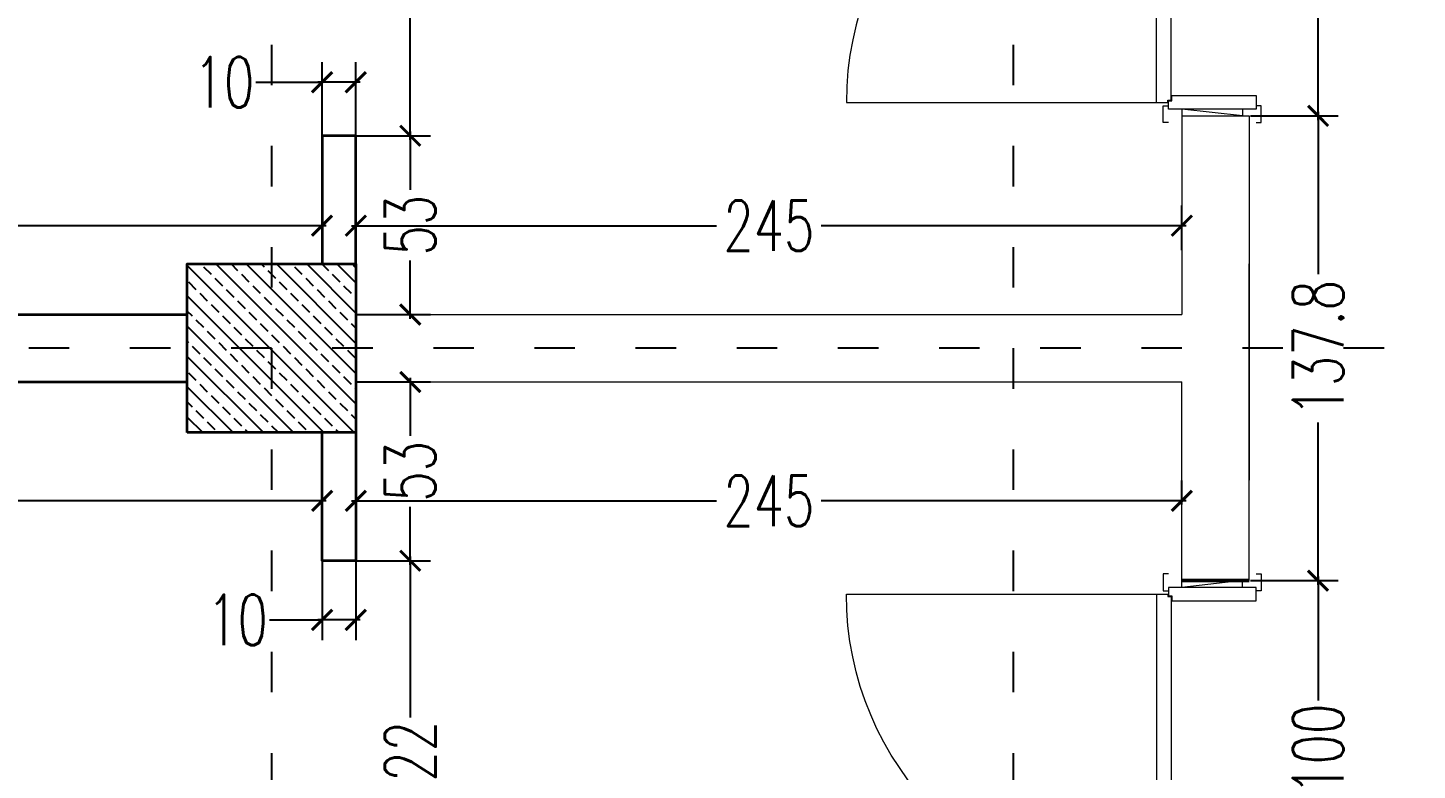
# Model space of a CAD drawing. Header units: centimetres. Extents: x -3207095 to 15275363, y -32656 to 4798027.
# Drawn here: x 690689.6 to 691101.7, y 4437088.7 to 4437308.7 of the extents above; entities that cross this region are included whole.
import ezdxf

# ---------------------------------------------------------------- set-up
doc = ezdxf.new("R2010")
doc.units = ezdxf.units.CM
doc.linetypes.add('ACAD_ISO03W100', pattern=[30, 12, -18])
doc.linetypes.add('DUZ', pattern=[500, 500])
doc.layers.get('0').update_dxf_attribs({"color": 1, "linetype": 'DUZ'})
doc.layers.add('DIM', color=1, linetype='DUZ')
doc.layers.add('KOLTAR_F', color=145, linetype='Continuous')
for name, color, linetype, lineweight in [('DUV', 220, 'Continuous', 50), ('DUVAR', 7, 'Continuous', 35), ('iç duvar', 7, 'Continuous', 50), ('KAPEN', 151, 'Continuous', 9), ('KOLON_F', 3, 'Continuous', 35)]:
    doc.layers.add(name, color=color, linetype=linetype, lineweight=lineweight)
doc.styles.add('DIM', font='ROMANSTW.SHX', dxfattribs={"width": 0.7})
doc.dimstyles.new('1_100', dxfattribs={"dimtxt": 15, "dimasz": 6, "dimexe": 6, "dimexo": 0, "dimgap": 2, "dimtad": 0, "dimdec": 1, "dimzin": 11, "dimdsep": 46, "dimtxsty": 'DIM', "dimblk": 'ARCHTICK', "dimcen": 3, "dimdle": 1.25, "dimclrt": 2, "dimadec": 0, "dimazin": 0, "dimtfac": 1.25, "dimtdec": 1, "dimtix": 1, "dimtofl": 0, "dimtmove": 1, "dimatfit": 3, "dimldrblk": 'ARCHTICK', "dimfxl": 20, "dimfxlon": 1, "dimtolj": 1, "dimtzin": 0, "dimarcsym": 0})
pattern_1 = [(135, (5195889.399, 3776605.264), (-4.4901280605, -4.4901280605), []), (135, (5195889.399, 3776609.754), (-4.4901280605, -4.4901280605), [3.175, -1.5875])]

# ---------------------------------------------------------------- blocks, each defined once
blk = doc.blocks.new('K210')
for p, q in [((0.04, 0.985), (0.04, 0.032)), ((0.96, 0.032), (0.96, 0.065)), ((0.04, 0.032), (0.047, 0.032)), ((0.047, 0.032), (0.047, 0.022)), ((0.047, 0.022), (0.953, 0.022)), ((0.953, 0.032), (0.96, 0.032)), ((0.953, 0.022), (0.953, 0.032))]:
    blk.add_line(p, q)
for points in [[(-0.02, 0.03), (-0.02, 0.045), (0.03, 0.045), (0.03, 0.03)], [(0.04, 0.065), (0.96, 0.065)], [(1.02, 0.03), (1.02, 0.045), (0.97, 0.045), (0.97, 0.03)], [(0.02, -0.19), (0, -0.19), (0.02, -0.01), (0, -0.01)], [(0.98, -0.19), (1, -0.19), (0.98, -0.01), (1, -0.01)], [(-0.02, -0.23), (-0.02, -0.245), (0.03, -0.245), (0.03, -0.23)], [(1.02, -0.23), (1.02, -0.245), (0.97, -0.245), (0.97, -0.23)]]:
    blk.add_lwpolyline(points)
for points in [[(0.02, 0.03), (0.045, 0.03), (0.045, 0.02), (0.06, 0.02), (0.06, -0.23), (0.02, -0.23)], [(0.98, 0.03), (0.955, 0.03), (0.955, 0.02), (0.94, 0.02), (0.94, -0.23), (0.98, -0.23)]]:
    blk.add_lwpolyline(points, close=True)
blk.add_arc((0.04, 0.065), 0.92, 0, 90)
blk = doc.blocks.new('_ArchTick')
at = {"color": 0, "linetype": 'ByBlock', "const_width": 0.15}
blk.add_lwpolyline([(-0.5, -0.5), (0.5, 0.5)], dxfattribs=at)
blk = doc.blocks.new('*D4764')
at = {"layer": 'Defpoints', "color": 0, "linetype": 'Continuous', "lineweight": 5, "transparency": 16777216}
for p in [(691256.93, 4439776.56), (691076.93, 4439758.74), (691256.93, -32656.41)]:
    blk.add_point(p, dxfattribs=at)
at = {"layer": 'DIM', "color": 0, "linetype": 'Continuous', "lineweight": -2, "transparency": 16777216}
for p, q in [((691076.93, 4439758.74), (691076.93, 4439782.56)), ((691256.93, 4439756.56), (691256.93, 4439782.56)), ((691075.68, 4439776.56), (691152.43, 4439776.56)), ((691258.18, 4439776.56), (691181.43, 4439776.56))]:
    blk.add_line(p, q, dxfattribs=at)
at = {"layer": 'DIM', "color": 0, "linetype": 'Continuous', "lineweight": -2, "transparency": 16777216, "xscale": 6, "yscale": 6, "zscale": 6, "rotation": 180}
blk.add_blockref('_ArchTick', (691076.93, 4439776.56), dxfattribs=at)
at = {"layer": 'DIM', "color": 0, "linetype": 'Continuous', "lineweight": -2, "transparency": 16777216, "xscale": 6, "yscale": 6, "zscale": 6}
blk.add_blockref('_ArchTick', (691256.93, 4439776.56), dxfattribs=at)
at = {"layer": 'DIM', "color": 2, "linetype": 'Continuous', "lineweight": 5, "transparency": 16777216, "insert": (691166.93, 4439776.56), "char_height": 15, "attachment_point": 5, "style": 'DIM'}
blk.add_mtext('\\A1;180', dxfattribs=at)
blk = doc.blocks.new('*D5753')
at = {"layer": 'Defpoints', "color": 0, "linetype": 'Continuous', "lineweight": 5, "transparency": 16777216}
for p in [(690236.93, 4437168.52), (690236.93, 4437167.43), (690776.93, 4437169.74)]:
    blk.add_point(p, dxfattribs=at)
at = {"layer": 'DIM', "color": 0, "linetype": 'Continuous', "lineweight": -2, "transparency": 16777216}
for p, q in [((690236.93, 4437167.43), (690236.93, 4437174.52)), ((690235.68, 4437168.52), (690491.43, 4437168.52)), ((690778.18, 4437168.52), (690522.43, 4437168.52)), ((690776.93, 4437169.74), (690776.93, 4437162.52))]:
    blk.add_line(p, q, dxfattribs=at)
at = {"layer": 'DIM', "color": 0, "linetype": 'Continuous', "lineweight": -2, "transparency": 16777216, "xscale": 6, "yscale": 6, "zscale": 6, "rotation": 180}
blk.add_blockref('_ArchTick', (690236.93, 4437168.52), dxfattribs=at)
at = {"layer": 'DIM', "color": 0, "linetype": 'Continuous', "lineweight": -2, "transparency": 16777216, "xscale": 6, "yscale": 6, "zscale": 6}
blk.add_blockref('_ArchTick', (690776.93, 4437168.52), dxfattribs=at)
at = {"layer": 'DIM', "color": 2, "linetype": 'Continuous', "lineweight": 5, "transparency": 16777216, "insert": (690506.93, 4437168.52), "char_height": 15, "attachment_point": 5, "style": 'DIM'}
blk.add_mtext('\\A1;540', dxfattribs=at)
blk = doc.blocks.new('*D5754')
at = {"layer": 'Defpoints', "color": 0, "linetype": 'Continuous', "lineweight": 5, "transparency": 16777216}
for p in [(690786.93, 4437167.43), (691031.93, 4437168.52), (691031.93, 4437167.43)]:
    blk.add_point(p, dxfattribs=at)
at = {"layer": 'DIM', "color": 0, "linetype": 'Continuous', "lineweight": -2, "transparency": 16777216}
for p, q in [((690786.93, 4437167.43), (690786.93, 4437174.52)), ((691031.93, 4437167.43), (691031.93, 4437174.52)), ((690785.68, 4437168.52), (690893.93, 4437168.52)), ((691033.18, 4437168.52), (690924.93, 4437168.52))]:
    blk.add_line(p, q, dxfattribs=at)
at = {"layer": 'DIM', "color": 0, "linetype": 'Continuous', "lineweight": -2, "transparency": 16777216, "xscale": 6, "yscale": 6, "zscale": 6, "rotation": 180}
blk.add_blockref('_ArchTick', (690786.93, 4437168.52), dxfattribs=at)
at = {"layer": 'DIM', "color": 0, "linetype": 'Continuous', "lineweight": -2, "transparency": 16777216, "xscale": 6, "yscale": 6, "zscale": 6}
blk.add_blockref('_ArchTick', (691031.93, 4437168.52), dxfattribs=at)
at = {"layer": 'DIM', "color": 2, "linetype": 'Continuous', "lineweight": 5, "transparency": 16777216, "insert": (690909.43, 4437168.52), "char_height": 15, "attachment_point": 5, "style": 'DIM'}
blk.add_mtext('\\A1;245', dxfattribs=at)
blk = doc.blocks.new('*D5755')
at = {"layer": 'Defpoints', "color": 0, "linetype": 'Continuous', "lineweight": 5, "transparency": 16777216}
for p in [(690786.93, 4437203.74), (690786.93, 4437150.74), (690803.08, 4437150.74)]:
    blk.add_point(p, dxfattribs=at)
at = {"layer": 'DIM', "color": 0, "linetype": 'Continuous', "lineweight": -2, "transparency": 16777216}
for p, q in [((690803.08, 4437204.99), (690803.08, 4437187.74)), ((690786.93, 4437203.74), (690809.08, 4437203.74)), ((690803.08, 4437149.49), (690803.08, 4437166.74)), ((690786.93, 4437150.74), (690809.08, 4437150.74))]:
    blk.add_line(p, q, dxfattribs=at)
at = {"layer": 'DIM', "color": 0, "linetype": 'Continuous', "lineweight": -2, "transparency": 16777216, "xscale": 6, "yscale": 6, "zscale": 6}
for p, rotation in [((690803.08, 4437203.74), 90), ((690803.08, 4437150.74), 270)]:
    blk.add_blockref('_ArchTick', p, dxfattribs=dict(at, rotation=rotation))
at = {"layer": 'DIM', "color": 2, "linetype": 'Continuous', "lineweight": 5, "transparency": 16777216, "insert": (690803.08, 4437177.24), "char_height": 15, "attachment_point": 5, "rotation": 90, "style": 'DIM'}
blk.add_mtext('\\A1;53', dxfattribs=at)
blk = doc.blocks.new('*D5756')
at = {"layer": 'Defpoints', "color": 0, "linetype": 'Continuous', "lineweight": 5, "transparency": 16777216}
for p in [(690786.93, 4437150.74), (690786.93, 4437028.74), (690803.08, 4437028.74)]:
    blk.add_point(p, dxfattribs=at)
at = {"layer": 'DIM', "color": 0, "linetype": 'Continuous', "lineweight": -2, "transparency": 16777216}
for p, q in [((690786.93, 4437150.74), (690809.08, 4437150.74)), ((690803.08, 4437151.99), (690803.08, 4437104.24)), ((690803.08, 4437027.49), (690803.08, 4437075.24)), ((690786.93, 4437028.74), (690809.08, 4437028.74))]:
    blk.add_line(p, q, dxfattribs=at)
at = {"layer": 'DIM', "color": 0, "linetype": 'Continuous', "lineweight": -2, "transparency": 16777216, "xscale": 6, "yscale": 6, "zscale": 6}
for p, rotation in [((690803.08, 4437150.74), 90), ((690803.08, 4437028.74), 270)]:
    blk.add_blockref('_ArchTick', p, dxfattribs=dict(at, rotation=rotation))
at = {"layer": 'DIM', "color": 2, "linetype": 'Continuous', "lineweight": 5, "transparency": 16777216, "insert": (690803.08, 4437089.74), "char_height": 15, "attachment_point": 5, "rotation": 90, "style": 'DIM'}
blk.add_mtext('\\A1;122', dxfattribs=at)
blk = doc.blocks.new('*D5761')
at = {"layer": 'Defpoints', "color": 0, "linetype": 'Continuous', "lineweight": 5, "transparency": 16777216}
for p in [(691051.93, 4437144.85), (691072.34, 4437144.85), (691051.93, 4437044.85)]:
    blk.add_point(p, dxfattribs=at)
at = {"layer": 'DIM', "color": 0, "linetype": 'Continuous', "lineweight": -2, "transparency": 16777216}
for p, q in [((691052.34, 4437144.85), (691078.34, 4437144.85)), ((691072.34, 4437146.1), (691072.34, 4437109.35)), ((691072.34, 4437043.6), (691072.34, 4437080.35)), ((691052.34, 4437044.85), (691078.34, 4437044.85))]:
    blk.add_line(p, q, dxfattribs=at)
at = {"layer": 'DIM', "color": 0, "linetype": 'Continuous', "lineweight": -2, "transparency": 16777216, "xscale": 6, "yscale": 6, "zscale": 6}
for p, rotation in [((691072.34, 4437144.85), 90), ((691072.34, 4437044.85), 270)]:
    blk.add_blockref('_ArchTick', p, dxfattribs=dict(at, rotation=rotation))
at = {"layer": 'DIM', "color": 2, "linetype": 'Continuous', "lineweight": 5, "transparency": 16777216, "insert": (691072.34, 4437094.85), "char_height": 15, "attachment_point": 5, "rotation": 90, "style": 'DIM'}
blk.add_mtext('\\A1;100', dxfattribs=at)
blk = doc.blocks.new('*D5762')
at = {"layer": 'Defpoints', "color": 0, "linetype": 'Continuous', "lineweight": 5, "transparency": 16777216}
for p in [(691051.92, 4437282.63), (691072.34, 4437282.63), (691051.93, 4437144.85)]:
    blk.add_point(p, dxfattribs=at)
at = {"layer": 'DIM', "color": 0, "linetype": 'Continuous', "lineweight": -2, "transparency": 16777216}
for p, q in [((691052.34, 4437282.63), (691078.34, 4437282.63)), ((691072.34, 4437283.88), (691072.34, 4437235.74)), ((691072.34, 4437143.6), (691072.34, 4437191.74)), ((691052.34, 4437144.85), (691078.34, 4437144.85))]:
    blk.add_line(p, q, dxfattribs=at)
at = {"layer": 'DIM', "color": 0, "linetype": 'Continuous', "lineweight": -2, "transparency": 16777216, "xscale": 6, "yscale": 6, "zscale": 6}
for p, rotation in [((691072.34, 4437282.63), 90), ((691072.34, 4437144.85), 270)]:
    blk.add_blockref('_ArchTick', p, dxfattribs=dict(at, rotation=rotation))
at = {"layer": 'DIM', "color": 2, "linetype": 'Continuous', "lineweight": 5, "transparency": 16777216, "insert": (691072.34, 4437213.74), "char_height": 15, "attachment_point": 5, "rotation": 90, "style": 'DIM'}
blk.add_mtext('\\A1;137.8', dxfattribs=at)
blk = doc.blocks.new('*D5763')
at = {"layer": 'Defpoints', "color": 0, "linetype": 'Continuous', "lineweight": 5, "transparency": 16777216}
for p in [(691051.93, 4437382.63), (691072.34, 4437382.63), (691051.93, 4437282.63)]:
    blk.add_point(p, dxfattribs=at)
at = {"layer": 'DIM', "color": 0, "linetype": 'Continuous', "lineweight": -2, "transparency": 16777216}
for p, q in [((691052.34, 4437382.63), (691078.34, 4437382.63)), ((691072.34, 4437383.88), (691072.34, 4437347.13)), ((691072.34, 4437281.38), (691072.34, 4437318.13)), ((691052.34, 4437282.63), (691078.34, 4437282.63))]:
    blk.add_line(p, q, dxfattribs=at)
at = {"layer": 'DIM', "color": 0, "linetype": 'Continuous', "lineweight": -2, "transparency": 16777216, "xscale": 6, "yscale": 6, "zscale": 6}
for p, rotation in [((691072.34, 4437382.63), 90), ((691072.34, 4437282.63), 270)]:
    blk.add_blockref('_ArchTick', p, dxfattribs=dict(at, rotation=rotation))
at = {"layer": 'DIM', "color": 2, "linetype": 'Continuous', "lineweight": 5, "transparency": 16777216, "insert": (691072.34, 4437332.63), "char_height": 15, "attachment_point": 5, "rotation": 90, "style": 'DIM'}
blk.add_mtext('\\A1;100', dxfattribs=at)
blk = doc.blocks.new('*D5793')
at = {"layer": 'Defpoints', "color": 0, "linetype": 'Continuous', "lineweight": 5, "transparency": 16777216}
for p in [(690786.93, 4437250.08), (690786.93, 4437242.79), (691031.93, 4437242.79)]:
    blk.add_point(p, dxfattribs=at)
at = {"layer": 'DIM', "color": 0, "linetype": 'Continuous', "lineweight": -2, "transparency": 16777216}
for p, q in [((690786.93, 4437242.79), (690786.93, 4437256.08)), ((691031.93, 4437242.79), (691031.93, 4437256.08)), ((690785.68, 4437250.08), (690893.93, 4437250.08)), ((691033.18, 4437250.08), (690924.93, 4437250.08))]:
    blk.add_line(p, q, dxfattribs=at)
at = {"layer": 'DIM', "color": 0, "linetype": 'Continuous', "lineweight": -2, "transparency": 16777216, "xscale": 6, "yscale": 6, "zscale": 6, "rotation": 180}
blk.add_blockref('_ArchTick', (690786.93, 4437250.08), dxfattribs=at)
at = {"layer": 'DIM', "color": 0, "linetype": 'Continuous', "lineweight": -2, "transparency": 16777216, "xscale": 6, "yscale": 6, "zscale": 6}
blk.add_blockref('_ArchTick', (691031.93, 4437250.08), dxfattribs=at)
at = {"layer": 'DIM', "color": 2, "linetype": 'Continuous', "lineweight": 5, "transparency": 16777216, "insert": (690909.43, 4437250.08), "char_height": 15, "attachment_point": 5, "style": 'DIM'}
blk.add_mtext('\\A1;245', dxfattribs=at)
blk = doc.blocks.new('*D5794')
at = {"layer": 'Defpoints', "color": 0, "linetype": 'Continuous', "lineweight": 5, "transparency": 16777216}
for p in [(690236.93, 4437250.08), (690236.93, 4437250.08), (690776.93, 4437250.08)]:
    blk.add_point(p, dxfattribs=at)
at = {"layer": 'DIM', "color": 0, "linetype": 'Continuous', "lineweight": -2, "transparency": 16777216}
for p, q in [((690236.93, 4437250.08), (690236.93, 4437256.08)), ((690776.93, 4437250.08), (690776.93, 4437256.08)), ((690235.68, 4437250.08), (690491.43, 4437250.08)), ((690778.18, 4437250.08), (690522.43, 4437250.08))]:
    blk.add_line(p, q, dxfattribs=at)
at = {"layer": 'DIM', "color": 0, "linetype": 'Continuous', "lineweight": -2, "transparency": 16777216, "xscale": 6, "yscale": 6, "zscale": 6, "rotation": 180}
blk.add_blockref('_ArchTick', (690236.93, 4437250.08), dxfattribs=at)
at = {"layer": 'DIM', "color": 0, "linetype": 'Continuous', "lineweight": -2, "transparency": 16777216, "xscale": 6, "yscale": 6, "zscale": 6}
blk.add_blockref('_ArchTick', (690776.93, 4437250.08), dxfattribs=at)
at = {"layer": 'DIM', "color": 2, "linetype": 'Continuous', "lineweight": 5, "transparency": 16777216, "insert": (690506.93, 4437250.08), "char_height": 15, "attachment_point": 5, "style": 'DIM'}
blk.add_mtext('\\A1;540', dxfattribs=at)
blk = doc.blocks.new('*D5795')
at = {"layer": 'Defpoints', "color": 0, "linetype": 'Continuous', "lineweight": 5, "transparency": 16777216}
for p in [(690776.93, 4437150.74), (690786.93, 4437150.74), (690776.93, 4437133.2)]:
    blk.add_point(p, dxfattribs=at)
at = {"layer": 'DIM', "color": 0, "linetype": 'Continuous', "lineweight": -2, "transparency": 16777216}
for p, q in [((690776.93, 4437150.74), (690776.93, 4437127.2)), ((690786.93, 4437150.74), (690786.93, 4437127.2)), ((690761.34, 4437133.2), (690776.93, 4437133.2)), ((690788.18, 4437133.2), (690775.68, 4437133.2))]:
    blk.add_line(p, q, dxfattribs=at)
at = {"layer": 'DIM', "color": 0, "linetype": 'Continuous', "lineweight": -2, "transparency": 16777216, "xscale": 6, "yscale": 6, "zscale": 6, "rotation": 180}
blk.add_blockref('_ArchTick', (690776.93, 4437133.2), dxfattribs=at)
at = {"layer": 'DIM', "color": 0, "linetype": 'Continuous', "lineweight": -2, "transparency": 16777216, "xscale": 6, "yscale": 6, "zscale": 6}
blk.add_blockref('_ArchTick', (690786.93, 4437133.2), dxfattribs=at)
at = {"layer": 'DIM', "color": 2, "linetype": 'Continuous', "lineweight": 5, "transparency": 16777216, "insert": (690751.84, 4437133.2), "char_height": 15, "attachment_point": 5, "style": 'DIM'}
blk.add_mtext('\\A1;10', dxfattribs=at)
blk = doc.blocks.new('*D5796')
at = {"layer": 'Defpoints', "color": 0, "linetype": 'Continuous', "lineweight": 5, "transparency": 16777216}
for p in [(690776.93, 4437292.6), (690776.93, 4437276.74), (690786.93, 4437276.74)]:
    blk.add_point(p, dxfattribs=at)
at = {"layer": 'DIM', "color": 0, "linetype": 'Continuous', "lineweight": -2, "transparency": 16777216}
for p, q in [((690776.93, 4437276.74), (690776.93, 4437298.6)), ((690786.93, 4437276.74), (690786.93, 4437298.6)), ((690757.31, 4437292.6), (690776.93, 4437292.6)), ((690788.18, 4437292.6), (690775.68, 4437292.6))]:
    blk.add_line(p, q, dxfattribs=at)
at = {"layer": 'DIM', "color": 0, "linetype": 'Continuous', "lineweight": -2, "transparency": 16777216, "xscale": 6, "yscale": 6, "zscale": 6, "rotation": 180}
blk.add_blockref('_ArchTick', (690776.93, 4437292.6), dxfattribs=at)
at = {"layer": 'DIM', "color": 0, "linetype": 'Continuous', "lineweight": -2, "transparency": 16777216, "xscale": 6, "yscale": 6, "zscale": 6}
blk.add_blockref('_ArchTick', (690786.93, 4437292.6), dxfattribs=at)
at = {"layer": 'DIM', "color": 2, "linetype": 'Continuous', "lineweight": 5, "transparency": 16777216, "insert": (690747.81, 4437292.6), "char_height": 15, "attachment_point": 5, "style": 'DIM'}
blk.add_mtext('\\A1;10', dxfattribs=at)
blk = doc.blocks.new('*D5797')
at = {"layer": 'Defpoints', "color": 0, "linetype": 'Continuous', "lineweight": 5, "transparency": 16777216}
for p in [(690786.93, 4437276.74), (690803.08, 4437276.74), (690786.93, 4437223.74)]:
    blk.add_point(p, dxfattribs=at)
at = {"layer": 'DIM', "color": 0, "linetype": 'Continuous', "lineweight": -2, "transparency": 16777216}
for p, q in [((690786.93, 4437276.74), (690809.08, 4437276.74)), ((690803.08, 4437277.99), (690803.08, 4437260.74)), ((690803.08, 4437222.49), (690803.08, 4437239.74)), ((690786.93, 4437223.74), (690809.08, 4437223.74))]:
    blk.add_line(p, q, dxfattribs=at)
at = {"layer": 'DIM', "color": 0, "linetype": 'Continuous', "lineweight": -2, "transparency": 16777216, "xscale": 6, "yscale": 6, "zscale": 6}
for p, rotation in [((690803.08, 4437276.74), 90), ((690803.08, 4437223.74), 270)]:
    blk.add_blockref('_ArchTick', p, dxfattribs=dict(at, rotation=rotation))
at = {"layer": 'DIM', "color": 2, "linetype": 'Continuous', "lineweight": 5, "transparency": 16777216, "insert": (690803.08, 4437250.24), "char_height": 15, "attachment_point": 5, "rotation": 90, "style": 'DIM'}
blk.add_mtext('\\A1;53', dxfattribs=at)
blk = doc.blocks.new('*D5798')
at = {"layer": 'Defpoints', "color": 0, "linetype": 'Continuous', "lineweight": 5, "transparency": 16777216}
for p in [(690786.93, 4437398.74), (690803.08, 4437398.74), (690786.93, 4437276.74)]:
    blk.add_point(p, dxfattribs=at)
at = {"layer": 'DIM', "color": 0, "linetype": 'Continuous', "lineweight": -2, "transparency": 16777216}
for p, q in [((690786.93, 4437398.74), (690809.08, 4437398.74)), ((690803.08, 4437399.99), (690803.08, 4437352.24)), ((690803.08, 4437275.49), (690803.08, 4437323.24)), ((690786.93, 4437276.74), (690809.08, 4437276.74))]:
    blk.add_line(p, q, dxfattribs=at)
at = {"layer": 'DIM', "color": 0, "linetype": 'Continuous', "lineweight": -2, "transparency": 16777216, "xscale": 6, "yscale": 6, "zscale": 6}
for p, rotation in [((690803.08, 4437398.74), 90), ((690803.08, 4437276.74), 270)]:
    blk.add_blockref('_ArchTick', p, dxfattribs=dict(at, rotation=rotation))
at = {"layer": 'DIM', "color": 2, "linetype": 'Continuous', "lineweight": 5, "transparency": 16777216, "insert": (690803.08, 4437337.74), "char_height": 15, "attachment_point": 5, "rotation": 90, "style": 'DIM'}
blk.add_mtext('\\A1;122', dxfattribs=at)

msp = doc.modelspace()

# ---------------------------------------------------------------- hatches: boundary and pattern name
at = {"layer": 'KOLTAR_F'}
h = msp.add_hatch(dxfattribs=at)
h.set_pattern_fill('ANSI33', color=256, angle=90, style=0)
h.set_pattern_definition(pattern_1)
h.paths.add_polyline_path([(690736.93, 4437188.74), (690736.93, 4437238.74), (690786.93, 4437238.74), (690786.93, 4437188.74)])
h = msp.add_hatch(dxfattribs=at)
h.set_pattern_fill('ANSI33', color=256, angle=90, style=0)
h.set_pattern_definition(pattern_1)
h.paths.add_polyline_path([(690736.93, 4437188.74), (690736.93, 4437238.74), (690786.93, 4437238.74), (690786.93, 4437188.74)])

# ---------------------------------------------------------------- linework, layer by layer
at = {"color": 232, "linetype": 'ACAD_ISO03W100'}
for p, q in [((690761.93, 4439853.74), (690761.93, 4436723.74)), ((690981.93, 4439853.74), (690981.93, 4436723.74)), ((694061.93, 4437213.74), (690121.93, 4437213.74))]:
    msp.add_line(p, q, dxfattribs=at)
at = {"layer": 'DUV'}
msp.add_line((691031.93, 4437144.85), (691051.93, 4437144.85), dxfattribs=at)
at = {"layer": 'DUVAR'}
for p, q in [((690266.93, 4437223.74), (690736.93, 4437223.74)), ((690266.93, 4437203.74), (690736.93, 4437203.74))]:
    msp.add_line(p, q, dxfattribs=at)
for points in [[(690786.93, 4437238.74), (690786.93, 4437276.74), (690776.93, 4437276.74), (690776.93, 4437238.74)], [(690786.93, 4437188.74), (690786.93, 4437150.74), (690776.93, 4437150.74), (690776.93, 4437188.74)]]:
    msp.add_lwpolyline(points, dxfattribs=at)
at = {"layer": 'iç duvar', "color": 7, "lineweight": 18}
for p, q in [((691031.93, 4437282.63), (691051.93, 4437282.63)), ((691031.93, 4437282.63), (691031.93, 4437223.74)), ((691051.93, 4437282.63), (691051.93, 4437174.66)), ((691051.93, 4437144.85), (691051.93, 4437238.74)), ((690786.93, 4437223.74), (691031.93, 4437223.74)), ((690786.93, 4437203.74), (691031.93, 4437203.74)), ((691031.93, 4437144.85), (691031.93, 4437203.74))]:
    msp.add_line(p, q, dxfattribs=at)
at = {"layer": 'KOLON_F'}
msp.add_lwpolyline([(690736.93, 4437188.74), (690736.93, 4437238.74), (690786.93, 4437238.74), (690786.93, 4437188.74)], close=True, dxfattribs=at)
msp.add_lwpolyline([(690736.93, 4437188.74), (690736.93, 4437238.74), (690786.93, 4437238.74), (690786.93, 4437188.74)], close=True, dxfattribs=at)
msp.add_lwpolyline([(690736.93, 4437188.74), (690736.93, 4437238.74), (690786.93, 4437238.74), (690786.93, 4437188.74)], close=True, dxfattribs=at)
msp.add_lwpolyline([(690736.93, 4437188.74), (690736.93, 4437238.74), (690786.93, 4437238.74), (690786.93, 4437188.74)], close=True, dxfattribs=at)

# ---------------------------------------------------------------- block references
at = {"layer": 'KAPEN', "yscale": 99.999999999621, "zscale": 99.999999999621}
for p, xscale, rotation in [((691030.93, 4437282.63), 99.999999999621, 90.00000000000001), ((691030.93, 4437144.85), -99.999999999621, 90)]:
    msp.add_blockref('K210', p, dxfattribs=dict(at, xscale=xscale, rotation=rotation))

# ---------------------------------------------------------------- dimensions: what is measured, and where the dimension line sits
at = {"layer": 'DIM', "linetype": 'Continuous', "lineweight": 5}
for base, p1, p2, picture, middle in [((691256.93, 4439776.56), (691076.93, 4439758.74), (691256.93, -32656.41), '*D4764', (691166.93, 4439776.56)), ((690236.93, 4437250.08), (690776.93, 4437250.08), (690236.93, 4437250.08), '*D5794', (690506.93, 4437250.08)), ((690786.93, 4437250.08), (691031.93, 4437242.79), (690786.93, 4437242.79), '*D5793', (690909.43, 4437250.08)), ((690236.93, 4437168.52), (690776.93, 4437169.74), (690236.93, 4437167.43), '*D5753', (690506.93, 4437168.52)), ((691031.93, 4437168.52), (690786.93, 4437167.43), (691031.93, 4437167.43), '*D5754', (690909.43, 4437168.52))]:
    dim = msp.add_linear_dim(base=base, p1=p1, p2=p2, dimstyle='1_100', dxfattribs=at)
    dim.commit()
    dim.dimension.update_dxf_attribs({"geometry": picture, "text_midpoint": middle})
for base, p1, p2, picture, middle in [((690803.08, 4437398.74), (690786.93, 4437276.74), (690786.93, 4437398.74), '*D5798', (690803.08, 4437337.74)), ((691072.34, 4437382.63), (691051.93, 4437282.63), (691051.93, 4437382.63), '*D5763', (691072.34, 4437332.63)), ((691072.34, 4437282.63), (691051.93, 4437144.85), (691051.92, 4437282.63), '*D5762', (691072.34, 4437213.74)), ((690803.08, 4437276.74), (690786.93, 4437223.74), (690786.93, 4437276.74), '*D5797', (690803.08, 4437250.24)), ((690803.08, 4437150.74), (690786.93, 4437203.74), (690786.93, 4437150.74), '*D5755', (690803.08, 4437177.24)), ((690803.08, 4437028.74), (690786.93, 4437150.74), (690786.93, 4437028.74), '*D5756', (690803.08, 4437089.74)), ((691072.34, 4437144.85), (691051.93, 4437044.85), (691051.93, 4437144.85), '*D5761', (691072.34, 4437094.85))]:
    dim = msp.add_linear_dim(base=base, p1=p1, p2=p2, angle=90, dimstyle='1_100', dxfattribs=at)
    dim.commit()
    dim.dimension.update_dxf_attribs({"geometry": picture, "text_midpoint": middle})
for base, p1, p2, picture, middle in [((690776.93, 4437292.6), (690786.93, 4437276.74), (690776.93, 4437276.74), '*D5796', (690747.81, 4437301.8)), ((690776.93, 4437133.2), (690786.93, 4437150.74), (690776.93, 4437150.74), '*D5795', (690751.84, 4437133.2))]:
    dim = msp.add_linear_dim(base=base, p1=p1, p2=p2, dimstyle='1_100', dxfattribs=at)
    dim.commit()
    dim.dimension.update_dxf_attribs({"geometry": picture, "text_midpoint": middle, "dimtype": 160})

doc.saveas('drawing.dxf')
